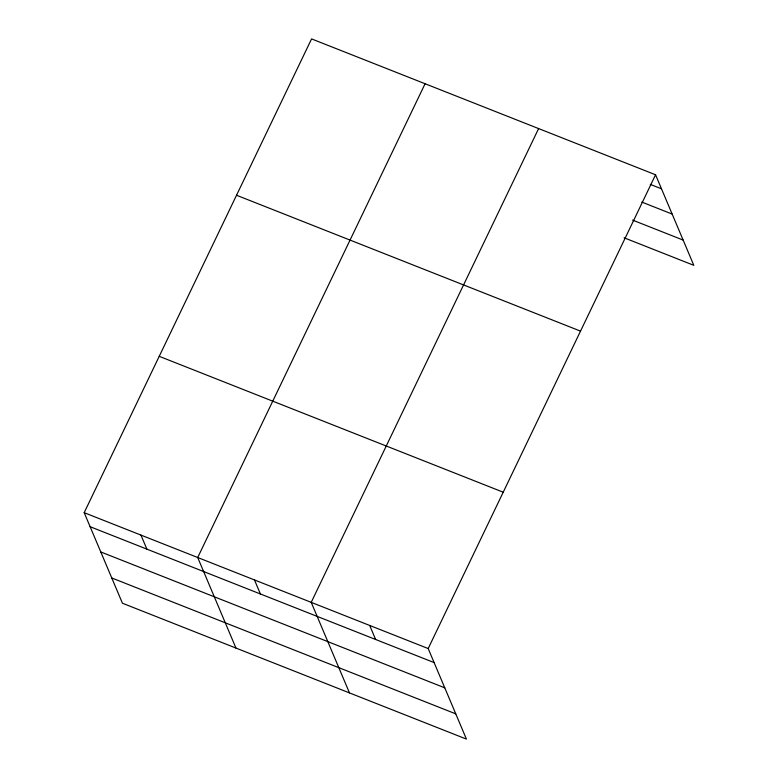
<?xml version="1.0" encoding="UTF-8"?>
<svg xmlns="http://www.w3.org/2000/svg" width="778" height="778" viewBox="0 0 778 778"><rect width="100%" height="100%" fill="white"/><g stroke="black" fill="none" stroke-linecap="round" stroke-linejoin="round"><path stroke-width="1.17" d="M84.189 512.673L428.182 648.551L466.43 739.1L122.438 603.222L84.189 512.673L311.57 38.9L655.562 174.778L693.811 265.327L624.092 237.786M425.089 83.742L197.709 557.515L235.958 648.064M538.609 128.584L311.219 602.347L349.478 692.897M428.182 648.551L655.562 174.778M650.243 184.367L661.495 188.811M641.792 202.066L672.153 214.067M632.543 220.086L683.142 240.081M236.531 195.249L580.524 331.127M159.227 356.324L503.22 492.202M90.112 526.706L434.105 662.584M100.78 551.952L444.773 687.83M111.769 577.966L455.762 713.854M369.706 625.454L375.628 639.487M254.464 579.931L260.397 593.964M140.944 535.089L146.877 549.122"/></g></svg>
